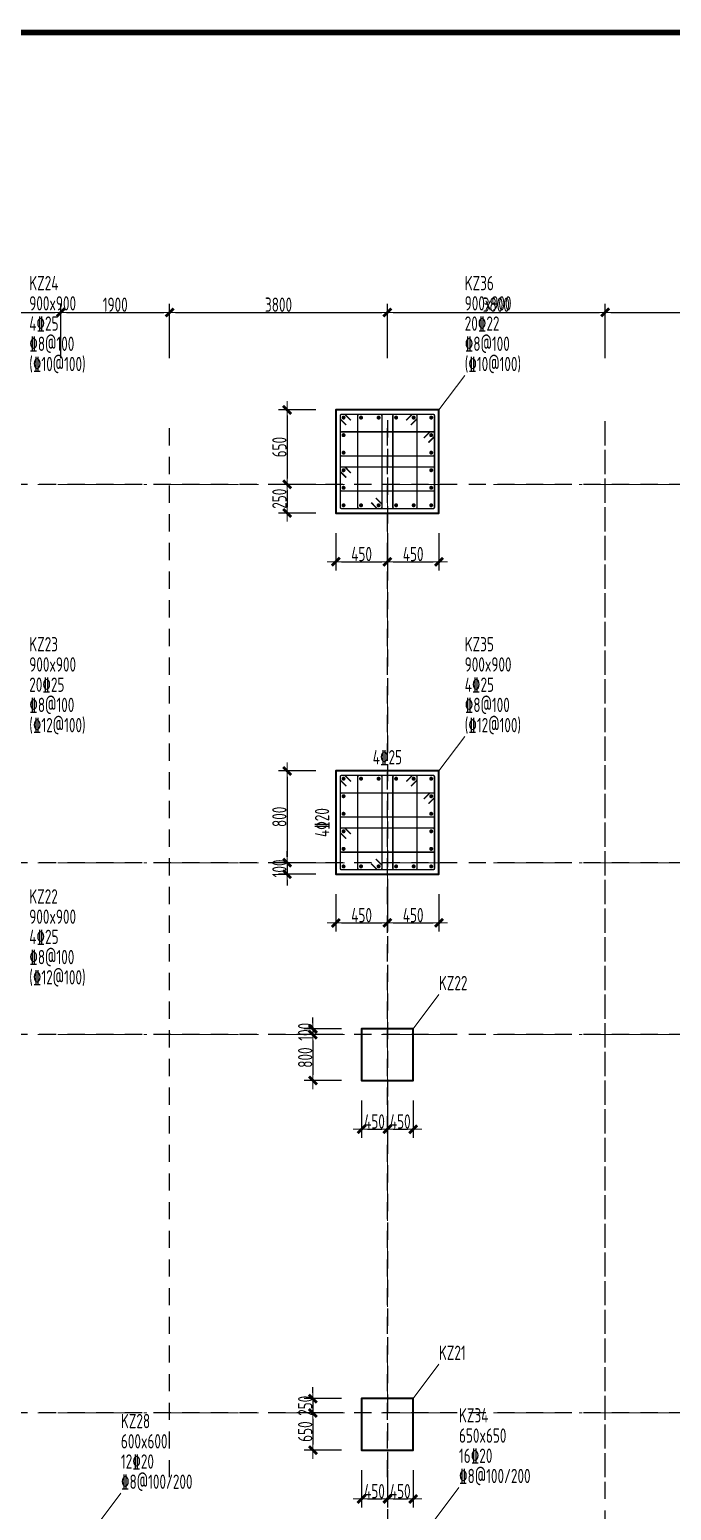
# Model space of a CAD drawing. Header units: millimetres. Extents: x 539196 to 807275, y 431843 to 1156631.
# Drawn here: x 621024 to 632225, y 908159 to 933993 of the extents above; entities that cross this region are included whole.
import ezdxf
from ezdxf.enums import TextEntityAlignment as Align

# ---------------------------------------------------------------- set-up
doc = ezdxf.new("R2010")
doc.units = ezdxf.units.MM
doc.header["$MEASUREMENT"] = 0
for name, pattern in [('DOTE', [2.42, 2, -0.2, 0.02, -0.2]), ('点划线', [1850, 1200, -300, 50, -300]), ('虚线', [500, 300, -200])]:
    doc.linetypes.add(name, pattern=pattern)
doc.layers.add('DOTE', color=1, linetype='DOTE')
doc.layers.add('PUB_TITLE', color=4, linetype='Continuous')
for name, color, linetype, lineweight in [('柱原位标注', 7, 'Continuous', 18), ('柱尺寸标注', 3, 'Continuous', 18), ('柱标注引线', 2, 'Continuous', 18), ('柱箍筋', 1, 'Continuous', 25), ('柱纵筋', 1, 'Continuous', 70), ('柱集中标注', 2, 'Continuous', 18), ('砼柱', 2, 'Continuous', 35), ('网格', 9, '点划线', 18), ('轴线标注', 3, 'Continuous', 18)]:
    doc.layers.add(name, color=color, linetype=linetype, lineweight=lineweight)
doc.styles.add('样式 1_yjk_yjk_yjk_yjk', font='yjkeng.shx', dxfattribs={"width": 0.7, "bigfont": 'yjkchn.shx'})
doc.dimstyles.new('盈建科结构_yjk_yjk_yjk_yjk', dxfattribs={"dimscale": 100, "dimtxt": 2.5, "dimasz": 1, "dimexe": 1.5, "dimexo": 0.625, "dimgap": 0.1, "dimtad": 1, "dimdec": 0, "dimrnd": 1, "dimzin": 0, "dimdsep": 46, "dimtxsty": '样式 1_yjk_yjk_yjk_yjk', "dimblk": '_yjkbk', "dimblk1": 'ARCHTICK', "dimblk2": 'ARCHTICK', "dimcen": 0.09, "dimadec": 0, "dimazin": 0, "dimtfac": 1, "dimtdec": 4, "dimtix": 1, "dimtmove": 2, "dimatfit": 3, "dimfxl": 0, "dimtolj": 1, "dimtzin": 0, "dimarcsym": 0})

# ---------------------------------------------------------------- blocks, each defined once
blk = doc.blocks.new('_yjkbk')
blk.add_line((-1, 0), (1.5, 0))
blk.add_lwpolyline([(-0.7, -0.7, 0.5, 0.5, 0), (0.7, 0.7, 0.5, 0.5, 0)], format="xyseb")
blk = doc.blocks.new('*D1346')
at = {"layer": 'Defpoints', "color": 0}
for p in [(626818, 909209), (627268, 909209), (627268, 908359)]:
    blk.add_point(p, dxfattribs=at)
at = {"layer": '柱尺寸标注', "color": 0, "lineweight": -2}
for p, q in [((626818, 908859), (626818, 908209)), ((627268, 908859), (627268, 908209)), ((626918, 908359), (627168, 908359))]:
    blk.add_line(p, q, dxfattribs=at)
at = {"layer": '柱尺寸标注', "color": 0, "lineweight": -2, "xscale": 100, "yscale": 100, "zscale": 100, "rotation": 180}
blk.add_blockref('_yjkbk', (626818, 908359), dxfattribs=at)
at = {"layer": '柱尺寸标注', "color": 0, "lineweight": -2, "xscale": 100, "yscale": 100, "zscale": 100}
blk.add_blockref('_yjkbk', (627268, 908359), dxfattribs=at)
at = {"layer": '柱尺寸标注', "color": 0, "insert": (627043, 908494), "char_height": 250, "attachment_point": 5, "style": '样式 1_yjk_yjk_yjk_yjk'}
blk.add_mtext('\\A1;450', dxfattribs=at)
blk = doc.blocks.new('_ARCHTICK')
at = {"color": 0, "linetype": 'ByBlock', "const_width": 0.15}
blk.add_lwpolyline([(-0.5, -0.5), (0.5, 0.5)], dxfattribs=at)
blk = doc.blocks.new('*D1347')
at = {"layer": 'Defpoints', "color": 0}
for p in [(627268, 909209), (627718, 909209), (627718, 908359)]:
    blk.add_point(p, dxfattribs=at)
at = {"layer": '柱尺寸标注', "color": 0, "lineweight": -2}
for p, q in [((627268, 908859), (627268, 908209)), ((627718, 908859), (627718, 908209)), ((627368, 908359), (627618, 908359))]:
    blk.add_line(p, q, dxfattribs=at)
at = {"layer": '柱尺寸标注', "color": 0, "lineweight": -2, "xscale": 100, "yscale": 100, "zscale": 100, "rotation": 180}
blk.add_blockref('_yjkbk', (627268, 908359), dxfattribs=at)
at = {"layer": '柱尺寸标注', "color": 0, "lineweight": -2, "xscale": 100, "yscale": 100, "zscale": 100}
blk.add_blockref('_yjkbk', (627718, 908359), dxfattribs=at)
at = {"layer": '柱尺寸标注', "color": 0, "insert": (627493, 908494), "char_height": 250, "attachment_point": 5, "style": '样式 1_yjk_yjk_yjk_yjk'}
blk.add_mtext('\\A1;450', dxfattribs=at)
blk = doc.blocks.new('*D1348')
at = {"layer": 'Defpoints', "color": 0}
for p in [(626818, 910109), (625968, 909859), (626818, 909859)]:
    blk.add_point(p, dxfattribs=at)
at = {"layer": '柱尺寸标注', "color": 0, "lineweight": -2}
for p, q in [((625968, 910209), (625968, 910309)), ((626468, 910109), (625818, 910109)), ((625968, 910109), (625968, 909859)), ((626468, 909859), (625818, 909859)), ((625968, 909759), (625968, 909659))]:
    blk.add_line(p, q, dxfattribs=at)
at = {"layer": '柱尺寸标注', "color": 0, "lineweight": -2, "xscale": 100, "yscale": 100, "zscale": 100}
for p, rotation in [((625968, 910109), 270), ((625968, 909859), 90)]:
    blk.add_blockref('_yjkbk', p, dxfattribs=dict(at, rotation=rotation))
at = {"layer": '柱尺寸标注', "color": 0, "insert": (625833, 909984), "char_height": 250, "attachment_point": 5, "rotation": 90, "style": '样式 1_yjk_yjk_yjk_yjk'}
blk.add_mtext('\\A1;250', dxfattribs=at)
blk = doc.blocks.new('*D1349')
at = {"layer": 'Defpoints', "color": 0}
for p in [(626818, 909859), (625968, 909209), (626818, 909209)]:
    blk.add_point(p, dxfattribs=at)
at = {"layer": '柱尺寸标注', "color": 0, "lineweight": -2}
for p, q in [((626468, 909859), (625818, 909859)), ((625968, 909759), (625968, 909309)), ((626468, 909209), (625818, 909209))]:
    blk.add_line(p, q, dxfattribs=at)
at = {"layer": '柱尺寸标注', "color": 0, "lineweight": -2, "xscale": 100, "yscale": 100, "zscale": 100}
for p, rotation in [((625968, 909859), 90), ((625968, 909209), 270)]:
    blk.add_blockref('_yjkbk', p, dxfattribs=dict(at, rotation=rotation))
at = {"layer": '柱尺寸标注', "color": 0, "insert": (625833, 909534), "char_height": 250, "attachment_point": 5, "rotation": 90, "style": '样式 1_yjk_yjk_yjk_yjk'}
blk.add_mtext('\\A1;650', dxfattribs=at)
blk = doc.blocks.new('*D1350')
at = {"layer": 'Defpoints', "color": 0}
for p in [(626818, 915659), (627268, 915659), (627268, 914809)]:
    blk.add_point(p, dxfattribs=at)
at = {"layer": '柱尺寸标注', "color": 0, "lineweight": -2}
for p, q in [((626818, 915309), (626818, 914659)), ((627268, 915309), (627268, 914659)), ((626918, 914809), (627168, 914809))]:
    blk.add_line(p, q, dxfattribs=at)
at = {"layer": '柱尺寸标注', "color": 0, "lineweight": -2, "xscale": 100, "yscale": 100, "zscale": 100, "rotation": 180}
blk.add_blockref('_yjkbk', (626818, 914809), dxfattribs=at)
at = {"layer": '柱尺寸标注', "color": 0, "lineweight": -2, "xscale": 100, "yscale": 100, "zscale": 100}
blk.add_blockref('_yjkbk', (627268, 914809), dxfattribs=at)
at = {"layer": '柱尺寸标注', "color": 0, "insert": (627043, 914944), "char_height": 250, "attachment_point": 5, "style": '样式 1_yjk_yjk_yjk_yjk'}
blk.add_mtext('\\A1;450', dxfattribs=at)
blk = doc.blocks.new('*D1351')
at = {"layer": 'Defpoints', "color": 0}
for p in [(627268, 915659), (627718, 915659), (627718, 914809)]:
    blk.add_point(p, dxfattribs=at)
at = {"layer": '柱尺寸标注', "color": 0, "lineweight": -2}
for p, q in [((627268, 915309), (627268, 914659)), ((627718, 915309), (627718, 914659)), ((627368, 914809), (627618, 914809))]:
    blk.add_line(p, q, dxfattribs=at)
at = {"layer": '柱尺寸标注', "color": 0, "lineweight": -2, "xscale": 100, "yscale": 100, "zscale": 100, "rotation": 180}
blk.add_blockref('_yjkbk', (627268, 914809), dxfattribs=at)
at = {"layer": '柱尺寸标注', "color": 0, "lineweight": -2, "xscale": 100, "yscale": 100, "zscale": 100}
blk.add_blockref('_yjkbk', (627718, 914809), dxfattribs=at)
at = {"layer": '柱尺寸标注', "color": 0, "insert": (627493, 914944), "char_height": 250, "attachment_point": 5, "style": '样式 1_yjk_yjk_yjk_yjk'}
blk.add_mtext('\\A1;450', dxfattribs=at)
blk = doc.blocks.new('*D1352')
at = {"layer": 'Defpoints', "color": 0}
for p in [(625968, 916459), (626818, 916559), (626818, 916459)]:
    blk.add_point(p, dxfattribs=at)
at = {"layer": '柱尺寸标注', "color": 0, "lineweight": -2}
for p, q in [((625968, 916659), (625968, 916759)), ((626468, 916559), (625818, 916559)), ((626468, 916459), (625818, 916459)), ((625968, 916559), (625968, 916459)), ((625968, 916359), (625968, 916259))]:
    blk.add_line(p, q, dxfattribs=at)
at = {"layer": '柱尺寸标注', "color": 0, "lineweight": -2, "xscale": 100, "yscale": 100, "zscale": 100}
for p, rotation in [((625968, 916559), 270), ((625968, 916459), 90)]:
    blk.add_blockref('_yjkbk', p, dxfattribs=dict(at, rotation=rotation))
at = {"layer": '柱尺寸标注', "color": 0, "insert": (625833, 916509), "char_height": 250, "attachment_point": 5, "rotation": 90, "style": '样式 1_yjk_yjk_yjk_yjk'}
blk.add_mtext('\\A1;100', dxfattribs=at)
blk = doc.blocks.new('*D1353')
at = {"layer": 'Defpoints', "color": 0}
for p in [(626818, 916459), (625968, 915659), (626818, 915659)]:
    blk.add_point(p, dxfattribs=at)
at = {"layer": '柱尺寸标注', "color": 0, "lineweight": -2}
for p, q in [((626468, 916459), (625818, 916459)), ((625968, 916359), (625968, 915759)), ((626468, 915659), (625818, 915659))]:
    blk.add_line(p, q, dxfattribs=at)
at = {"layer": '柱尺寸标注', "color": 0, "lineweight": -2, "xscale": 100, "yscale": 100, "zscale": 100}
for p, rotation in [((625968, 916459), 90), ((625968, 915659), 270)]:
    blk.add_blockref('_yjkbk', p, dxfattribs=dict(at, rotation=rotation))
at = {"layer": '柱尺寸标注', "color": 0, "insert": (625833, 916059), "char_height": 250, "attachment_point": 5, "rotation": 90, "style": '样式 1_yjk_yjk_yjk_yjk'}
blk.add_mtext('\\A1;800', dxfattribs=at)
blk = doc.blocks.new('*D1354')
at = {"layer": 'Defpoints', "color": 0}
for p in [(626368, 919259), (627268, 919259), (627268, 918409)]:
    blk.add_point(p, dxfattribs=at)
at = {"layer": '柱尺寸标注', "color": 0, "lineweight": -2}
for p, q in [((626368, 918909), (626368, 918259)), ((627268, 918909), (627268, 918259)), ((626468, 918409), (627168, 918409))]:
    blk.add_line(p, q, dxfattribs=at)
at = {"layer": '柱尺寸标注', "color": 0, "lineweight": -2, "xscale": 100, "yscale": 100, "zscale": 100, "rotation": 180}
blk.add_blockref('_yjkbk', (626368, 918409), dxfattribs=at)
at = {"layer": '柱尺寸标注', "color": 0, "lineweight": -2, "xscale": 100, "yscale": 100, "zscale": 100}
blk.add_blockref('_yjkbk', (627268, 918409), dxfattribs=at)
at = {"layer": '柱尺寸标注', "color": 0, "insert": (626818, 918544), "char_height": 250, "attachment_point": 5, "style": '样式 1_yjk_yjk_yjk_yjk'}
blk.add_mtext('\\A1;450', dxfattribs=at)
blk = doc.blocks.new('*D1355')
at = {"layer": 'Defpoints', "color": 0}
for p in [(627268, 919259), (628168, 919259), (628168, 918409)]:
    blk.add_point(p, dxfattribs=at)
at = {"layer": '柱尺寸标注', "color": 0, "lineweight": -2}
for p, q in [((627268, 918909), (627268, 918259)), ((628168, 918909), (628168, 918259)), ((627368, 918409), (628068, 918409))]:
    blk.add_line(p, q, dxfattribs=at)
at = {"layer": '柱尺寸标注', "color": 0, "lineweight": -2, "xscale": 100, "yscale": 100, "zscale": 100, "rotation": 180}
blk.add_blockref('_yjkbk', (627268, 918409), dxfattribs=at)
at = {"layer": '柱尺寸标注', "color": 0, "lineweight": -2, "xscale": 100, "yscale": 100, "zscale": 100}
blk.add_blockref('_yjkbk', (628168, 918409), dxfattribs=at)
at = {"layer": '柱尺寸标注', "color": 0, "insert": (627718, 918544), "char_height": 250, "attachment_point": 5, "style": '样式 1_yjk_yjk_yjk_yjk'}
blk.add_mtext('\\A1;450', dxfattribs=at)
blk = doc.blocks.new('*D1356')
at = {"layer": 'Defpoints', "color": 0}
for p in [(626368, 921059), (625518, 919459), (626368, 919459)]:
    blk.add_point(p, dxfattribs=at)
at = {"layer": '柱尺寸标注', "color": 0, "lineweight": -2}
for p, q in [((626018, 921059), (625368, 921059)), ((625518, 920959), (625518, 919559)), ((626018, 919459), (625368, 919459))]:
    blk.add_line(p, q, dxfattribs=at)
at = {"layer": '柱尺寸标注', "color": 0, "lineweight": -2, "xscale": 100, "yscale": 100, "zscale": 100}
for p, rotation in [((625518, 921059), 90), ((625518, 919459), 270)]:
    blk.add_blockref('_yjkbk', p, dxfattribs=dict(at, rotation=rotation))
at = {"layer": '柱尺寸标注', "color": 0, "insert": (625383, 920259), "char_height": 250, "attachment_point": 5, "rotation": 90, "style": '样式 1_yjk_yjk_yjk_yjk'}
blk.add_mtext('\\A1;800', dxfattribs=at)
blk = doc.blocks.new('*D1357')
at = {"layer": 'Defpoints', "color": 0}
for p in [(626368, 919459), (625518, 919259), (626368, 919259)]:
    blk.add_point(p, dxfattribs=at)
at = {"layer": '柱尺寸标注', "color": 0, "lineweight": -2}
for p, q in [((626018, 919459), (625368, 919459)), ((625518, 919559), (625518, 919659)), ((625518, 919459), (625518, 919259)), ((626018, 919259), (625368, 919259)), ((625518, 919159), (625518, 919059))]:
    blk.add_line(p, q, dxfattribs=at)
at = {"layer": '柱尺寸标注', "color": 0, "lineweight": -2, "xscale": 100, "yscale": 100, "zscale": 100}
for p, rotation in [((625518, 919459), 270), ((625518, 919259), 90)]:
    blk.add_blockref('_yjkbk', p, dxfattribs=dict(at, rotation=rotation))
at = {"layer": '柱尺寸标注', "color": 0, "insert": (625383, 919359), "char_height": 250, "attachment_point": 5, "rotation": 90, "style": '样式 1_yjk_yjk_yjk_yjk'}
blk.add_mtext('\\A1;100', dxfattribs=at)
blk = doc.blocks.new('*D1358')
at = {"layer": 'Defpoints', "color": 0}
for p in [(626368, 925559), (627268, 925559), (627268, 924709)]:
    blk.add_point(p, dxfattribs=at)
at = {"layer": '柱尺寸标注', "color": 0, "lineweight": -2}
for p, q in [((626368, 925209), (626368, 924559)), ((627268, 925209), (627268, 924559)), ((626468, 924709), (627168, 924709))]:
    blk.add_line(p, q, dxfattribs=at)
at = {"layer": '柱尺寸标注', "color": 0, "lineweight": -2, "xscale": 100, "yscale": 100, "zscale": 100, "rotation": 180}
blk.add_blockref('_yjkbk', (626368, 924709), dxfattribs=at)
at = {"layer": '柱尺寸标注', "color": 0, "lineweight": -2, "xscale": 100, "yscale": 100, "zscale": 100}
blk.add_blockref('_yjkbk', (627268, 924709), dxfattribs=at)
at = {"layer": '柱尺寸标注', "color": 0, "insert": (626818, 924844), "char_height": 250, "attachment_point": 5, "style": '样式 1_yjk_yjk_yjk_yjk'}
blk.add_mtext('\\A1;450', dxfattribs=at)
blk = doc.blocks.new('*D1359')
at = {"layer": 'Defpoints', "color": 0}
for p in [(627268, 925559), (628168, 925559), (628168, 924709)]:
    blk.add_point(p, dxfattribs=at)
at = {"layer": '柱尺寸标注', "color": 0, "lineweight": -2}
for p, q in [((627268, 925209), (627268, 924559)), ((628168, 925209), (628168, 924559)), ((627368, 924709), (628068, 924709))]:
    blk.add_line(p, q, dxfattribs=at)
at = {"layer": '柱尺寸标注', "color": 0, "lineweight": -2, "xscale": 100, "yscale": 100, "zscale": 100, "rotation": 180}
blk.add_blockref('_yjkbk', (627268, 924709), dxfattribs=at)
at = {"layer": '柱尺寸标注', "color": 0, "lineweight": -2, "xscale": 100, "yscale": 100, "zscale": 100}
blk.add_blockref('_yjkbk', (628168, 924709), dxfattribs=at)
at = {"layer": '柱尺寸标注', "color": 0, "insert": (627718, 924844), "char_height": 250, "attachment_point": 5, "style": '样式 1_yjk_yjk_yjk_yjk'}
blk.add_mtext('\\A1;450', dxfattribs=at)
blk = doc.blocks.new('*D1360')
at = {"layer": 'Defpoints', "color": 0}
for p in [(626368, 927359), (625518, 926059), (626368, 926059)]:
    blk.add_point(p, dxfattribs=at)
at = {"layer": '柱尺寸标注', "color": 0, "lineweight": -2}
for p, q in [((626018, 927359), (625368, 927359)), ((625518, 927259), (625518, 926159)), ((626018, 926059), (625368, 926059))]:
    blk.add_line(p, q, dxfattribs=at)
at = {"layer": '柱尺寸标注', "color": 0, "lineweight": -2, "xscale": 100, "yscale": 100, "zscale": 100}
for p, rotation in [((625518, 927359), 90), ((625518, 926059), 270)]:
    blk.add_blockref('_yjkbk', p, dxfattribs=dict(at, rotation=rotation))
at = {"layer": '柱尺寸标注', "color": 0, "insert": (625383, 926709), "char_height": 250, "attachment_point": 5, "rotation": 90, "style": '样式 1_yjk_yjk_yjk_yjk'}
blk.add_mtext('\\A1;650', dxfattribs=at)
blk = doc.blocks.new('*D1361')
at = {"layer": 'Defpoints', "color": 0}
for p in [(626368, 926059), (625518, 925559), (626368, 925559)]:
    blk.add_point(p, dxfattribs=at)
at = {"layer": '柱尺寸标注', "color": 0, "lineweight": -2}
for p, q in [((626018, 926059), (625368, 926059)), ((625518, 925959), (625518, 925659)), ((626018, 925559), (625368, 925559))]:
    blk.add_line(p, q, dxfattribs=at)
at = {"layer": '柱尺寸标注', "color": 0, "lineweight": -2, "xscale": 100, "yscale": 100, "zscale": 100}
for p, rotation in [((625518, 926059), 90), ((625518, 925559), 270)]:
    blk.add_blockref('_yjkbk', p, dxfattribs=dict(at, rotation=rotation))
at = {"layer": '柱尺寸标注', "color": 0, "insert": (625383, 925809), "char_height": 250, "attachment_point": 5, "rotation": 90, "style": '样式 1_yjk_yjk_yjk_yjk'}
blk.add_mtext('\\A1;250', dxfattribs=at)
blk = doc.blocks.new('*D1583')
at = {"layer": 'Defpoints', "color": 0}
for p in [(621568, 929059), (619668, 926059), (621568, 926059)]:
    blk.add_point(p, dxfattribs=at)
at = {"layer": '轴线标注', "color": 0, "lineweight": -2}
for p, q in [((619668, 928259), (619668, 929209)), ((619768, 929059), (621468, 929059)), ((621568, 928259), (621568, 929209))]:
    blk.add_line(p, q, dxfattribs=at)
at = {"layer": '轴线标注', "color": 0, "lineweight": -2, "xscale": 100, "yscale": 100, "zscale": 100, "rotation": 180}
blk.add_blockref('_yjkbk', (619668, 929059), dxfattribs=at)
at = {"layer": '轴线标注', "color": 0, "lineweight": -2, "xscale": 100, "yscale": 100, "zscale": 100}
blk.add_blockref('_yjkbk', (621568, 929059), dxfattribs=at)
at = {"layer": '轴线标注', "color": 0, "insert": (620618, 929194), "char_height": 250, "attachment_point": 5, "style": '样式 1_yjk_yjk_yjk_yjk'}
blk.add_mtext('\\A1;1900', dxfattribs=at)
blk = doc.blocks.new('*D1585')
at = {"layer": 'Defpoints', "color": 0}
for p in [(623468, 929059), (621568, 926059), (623468, 926059)]:
    blk.add_point(p, dxfattribs=at)
at = {"layer": '轴线标注', "color": 0, "lineweight": -2}
for p, q in [((621568, 928259), (621568, 929209)), ((621668, 929059), (623368, 929059)), ((623468, 928259), (623468, 929209))]:
    blk.add_line(p, q, dxfattribs=at)
at = {"layer": '轴线标注', "color": 0, "lineweight": -2, "xscale": 100, "yscale": 100, "zscale": 100, "rotation": 180}
blk.add_blockref('_yjkbk', (621568, 929059), dxfattribs=at)
at = {"layer": '轴线标注', "color": 0, "lineweight": -2, "xscale": 100, "yscale": 100, "zscale": 100}
blk.add_blockref('_yjkbk', (623468, 929059), dxfattribs=at)
at = {"layer": '轴线标注', "color": 0, "insert": (622518, 929194), "char_height": 250, "attachment_point": 5, "style": '样式 1_yjk_yjk_yjk_yjk'}
blk.add_mtext('\\A1;1900', dxfattribs=at)
blk = doc.blocks.new('*D1587')
at = {"layer": 'Defpoints', "color": 0}
for p in [(627268, 929059), (623468, 926059), (627268, 926059)]:
    blk.add_point(p, dxfattribs=at)
at = {"layer": '轴线标注', "color": 0, "lineweight": -2}
for p, q in [((623468, 928259), (623468, 929209)), ((623568, 929059), (627168, 929059)), ((627268, 928259), (627268, 929209))]:
    blk.add_line(p, q, dxfattribs=at)
at = {"layer": '轴线标注', "color": 0, "lineweight": -2, "xscale": 100, "yscale": 100, "zscale": 100, "rotation": 180}
blk.add_blockref('_yjkbk', (623468, 929059), dxfattribs=at)
at = {"layer": '轴线标注', "color": 0, "lineweight": -2, "xscale": 100, "yscale": 100, "zscale": 100}
blk.add_blockref('_yjkbk', (627268, 929059), dxfattribs=at)
at = {"layer": '轴线标注', "color": 0, "insert": (625368, 929194), "char_height": 250, "attachment_point": 5, "style": '样式 1_yjk_yjk_yjk_yjk'}
blk.add_mtext('\\A1;3800', dxfattribs=at)
blk = doc.blocks.new('*D1589')
at = {"layer": 'Defpoints', "color": 0}
for p in [(631068, 929059), (627268, 926059), (631068, 926059)]:
    blk.add_point(p, dxfattribs=at)
at = {"layer": '轴线标注', "color": 0, "lineweight": -2}
for p, q in [((627268, 928259), (627268, 929209)), ((627368, 929059), (630968, 929059)), ((631068, 928259), (631068, 929209))]:
    blk.add_line(p, q, dxfattribs=at)
at = {"layer": '轴线标注', "color": 0, "lineweight": -2, "xscale": 100, "yscale": 100, "zscale": 100, "rotation": 180}
blk.add_blockref('_yjkbk', (627268, 929059), dxfattribs=at)
at = {"layer": '轴线标注', "color": 0, "lineweight": -2, "xscale": 100, "yscale": 100, "zscale": 100}
blk.add_blockref('_yjkbk', (631068, 929059), dxfattribs=at)
at = {"layer": '轴线标注', "color": 0, "insert": (629168, 929194), "char_height": 250, "attachment_point": 5, "style": '样式 1_yjk_yjk_yjk_yjk'}
blk.add_mtext('\\A1;3800', dxfattribs=at)
blk = doc.blocks.new('*D1591')
at = {"layer": 'Defpoints', "color": 0}
for p in [(634868, 929059), (631068, 926059), (634868, 926059)]:
    blk.add_point(p, dxfattribs=at)
at = {"layer": '轴线标注', "color": 0, "lineweight": -2}
for p, q in [((631068, 928259), (631068, 929209)), ((631168, 929059), (634768, 929059)), ((634868, 928259), (634868, 929209))]:
    blk.add_line(p, q, dxfattribs=at)
at = {"layer": '轴线标注', "color": 0, "lineweight": -2, "xscale": 100, "yscale": 100, "zscale": 100, "rotation": 180}
blk.add_blockref('_yjkbk', (631068, 929059), dxfattribs=at)
at = {"layer": '轴线标注', "color": 0, "lineweight": -2, "xscale": 100, "yscale": 100, "zscale": 100}
blk.add_blockref('_yjkbk', (634868, 929059), dxfattribs=at)
at = {"layer": '轴线标注', "color": 0, "insert": (632968, 929194), "char_height": 250, "attachment_point": 5, "style": '样式 1_yjk_yjk_yjk_yjk'}
blk.add_mtext('\\A1;3800', dxfattribs=at)
blk = doc.blocks.new('jzzw')
at = {"layer": 'DOTE', "color": 1, "linetype": '虚线'}
for p, q in [((924986, 872027), (924986, 890469)), ((928786, 872027), (928786, 890469)), ((928786, 890469), (928786, 834829)), ((932586, 852149), (932586, 890469)), ((932586, 872027), (932586, 890469)), ((952506, 889349), (912186, 889349)), ((952506, 889349), (912186, 889349)), ((952506, 889349), (912186, 889349)), ((952506, 889349), (912186, 889349)), ((952506, 882749), (911886, 882749)), ((952506, 879749), (911886, 879749)), ((952506, 873149), (912186, 873149))]:
    blk.add_line(p, q, dxfattribs=at)

msp = doc.modelspace()

# ---------------------------------------------------------------- linework, layer by layer
at = {"layer": 'PUB_TITLE', "const_width": 100}
msp.add_lwpolyline([(604402.6, 853343), (661802.6, 853343), (661802.6, 933943), (604402.6, 933943)], close=True, dxfattribs=at)
at = {"layer": '柱标注引线'}
for p, q in [((628167.6, 927359.2), (628617.6, 927959.2)), ((628167.6, 921059.2), (628617.6, 921659.2)), ((627717.6, 916559.2), (628167.6, 917159.2)), ((627717.6, 910109.2), (628167.6, 910709.2)), ((622167.6, 907859.2), (622617.6, 908459.2)), ((628067.6, 907959.2), (628517.6, 908559.2))]:
    msp.add_line(p, q, dxfattribs=at)
at = {"layer": '柱箍筋', "const_width": 25}
for points in [[(626631.6, 927176.5), (626533.4, 927274.8, 0.1989124), (626516.6, 927281.7), (626468.8, 927281.7, 0.4142136), (626445.1, 927258), (626445.1, 925660.5, 0.4142136), (626468.8, 925636.7), (628066.3, 925636.7, 0.4142136), (628090.1, 925660.5), (628090.1, 927258, 0.4142136), (628066.3, 927281.7), (626468.8, 927281.7, 0.4142136), (626445.1, 927258), (626445.1, 927210.2, 0.1989124), (626452, 927193.5), (626550.3, 927095.2)], [(626985.5, 925742), (627083.8, 925643.7, 0.1989124), (627100.6, 925636.7), (627148.3, 925636.7, 0.4142136), (627172.1, 925660.5), (627172.1, 927258, 0.4142136), (627148.3, 927281.7), (626774.8, 927281.7, 0.4142136), (626751.1, 927258), (626751.1, 925660.5, 0.4142136), (626774.8, 925636.7), (627148.3, 925636.7, 0.4142136), (627172.1, 925660.5), (627172.1, 925708.2, 0.1989124), (627165.1, 925725), (627066.9, 925823.3)], [(627597.5, 927176.5), (627695.8, 927274.8, -0.1989124), (627712.6, 927281.7), (627760.3, 927281.7, -0.4142136), (627784.1, 927258), (627784.1, 925660.5, -0.4142136), (627760.3, 925636.7), (627386.8, 925636.7, -0.4142136), (627363.1, 925660.5), (627363.1, 927258, -0.4142136), (627386.8, 927281.7), (627760.3, 927281.7, -0.4142136), (627784.1, 927258), (627784.1, 927210.2, -0.1989124), (627777.1, 927193.5), (627678.9, 927095.2)], [(627984.9, 926789.2), (628083.1, 926887.5, 0.1989124), (628090.1, 926904.2), (628090.1, 926952, 0.4142136), (628066.3, 926975.7), (626468.8, 926975.7, 0.4142136), (626445.1, 926952), (626445.1, 926578.5, 0.4142136), (626468.8, 926554.7), (628066.3, 926554.7, 0.4142136), (628090.1, 926578.5), (628090.1, 926952, 0.4142136), (628066.3, 926975.7), (628018.6, 926975.7, 0.1989124), (628001.8, 926968.8), (627903.5, 926870.5)], [(626550.3, 926177.2), (626452, 926275.5, -0.1989124), (626445.1, 926292.2), (626445.1, 926340, -0.4142136), (626468.8, 926363.7), (628066.3, 926363.7, -0.4142136), (628090.1, 926340), (628090.1, 925966.5, -0.4142136), (628066.3, 925942.7), (626468.8, 925942.7, -0.4142136), (626445.1, 925966.5), (626445.1, 926340, -0.4142136), (626468.8, 926363.7), (626516.6, 926363.7, -0.1989124), (626533.4, 926356.8), (626631.6, 926258.5)], [(626631.6, 920876.5), (626533.4, 920974.8, 0.1989124), (626516.6, 920981.7), (626468.8, 920981.7, 0.4142136), (626445.1, 920958), (626445.1, 919360.5, 0.4142136), (626468.8, 919336.7), (628066.3, 919336.7, 0.4142136), (628090.1, 919360.5), (628090.1, 920958, 0.4142136), (628066.3, 920981.7), (626468.8, 920981.7, 0.4142136), (626445.1, 920958), (626445.1, 920910.2, 0.1989124), (626452, 920893.5), (626550.3, 920795.2)], [(626985.5, 919442), (627083.8, 919343.7, 0.1989124), (627100.6, 919336.7), (627148.3, 919336.7, 0.4142136), (627172.1, 919360.5), (627172.1, 920958, 0.4142136), (627148.3, 920981.7), (626774.8, 920981.7, 0.4142136), (626751.1, 920958), (626751.1, 919360.5, 0.4142136), (626774.8, 919336.7), (627148.3, 919336.7, 0.4142136), (627172.1, 919360.5), (627172.1, 919408.2, 0.1989124), (627165.1, 919425), (627066.9, 919523.3)], [(627597.5, 920876.5), (627695.8, 920974.8, -0.1989124), (627712.6, 920981.7), (627760.3, 920981.7, -0.4142136), (627784.1, 920958), (627784.1, 919360.5, -0.4142136), (627760.3, 919336.7), (627386.8, 919336.7, -0.4142136), (627363.1, 919360.5), (627363.1, 920958, -0.4142136), (627386.8, 920981.7), (627760.3, 920981.7, -0.4142136), (627784.1, 920958), (627784.1, 920910.2, -0.1989124), (627777.1, 920893.5), (627678.9, 920795.2)], [(627984.9, 920489.2), (628083.1, 920587.5, 0.1989124), (628090.1, 920604.2), (628090.1, 920652, 0.4142136), (628066.3, 920675.7), (626468.8, 920675.7, 0.4142136), (626445.1, 920652), (626445.1, 920278.5, 0.4142136), (626468.8, 920254.7), (628066.3, 920254.7, 0.4142136), (628090.1, 920278.5), (628090.1, 920652, 0.4142136), (628066.3, 920675.7), (628018.6, 920675.7, 0.1989124), (628001.8, 920668.8), (627903.5, 920570.5)], [(626550.3, 919877.2), (626452, 919975.5, -0.1989124), (626445.1, 919992.2), (626445.1, 920040, -0.4142136), (626468.8, 920063.7), (628066.3, 920063.7, -0.4142136), (628090.1, 920040), (628090.1, 919666.5, -0.4142136), (628066.3, 919642.7), (626468.8, 919642.7, -0.4142136), (626445.1, 919666.5), (626445.1, 920040, -0.4142136), (626468.8, 920063.7), (626516.6, 920063.7, -0.1989124), (626533.4, 920056.8), (626631.6, 919958.5)]]:
    msp.add_lwpolyline(points, format="xyb", dxfattribs=at)
at = {"layer": '柱纵筋', "const_width": 35}
for points in [[(626520.1, 927224.2, 1), (626485.1, 927224.2, 1)], [(626826.1, 927224.2, 1), (626791.1, 927224.2, 1)], [(627132.1, 927224.2, 1), (627097.1, 927224.2, 1)], [(627438.1, 927224.2, 1), (627403.1, 927224.2, 1)], [(627744.1, 927224.2, 1), (627709.1, 927224.2, 1)], [(628050.1, 927224.2, 1), (628015.1, 927224.2, 1)], [(626520.1, 926918.2, 1), (626485.1, 926918.2, 1)], [(628050.1, 926918.2, 1), (628015.1, 926918.2, 1)], [(626520.1, 926612.2, 1), (626485.1, 926612.2, 1)], [(628050.1, 926612.2, 1), (628015.1, 926612.2, 1)], [(626520.1, 926306.2, 1), (626485.1, 926306.2, 1)], [(628050.1, 926306.2, 1), (628015.1, 926306.2, 1)], [(626520.1, 926000.2, 1), (626485.1, 926000.2, 1)], [(628050.1, 926000.2, 1), (628015.1, 926000.2, 1)], [(626520.1, 925694.2, 1), (626485.1, 925694.2, 1)], [(626826.1, 925694.2, 1), (626791.1, 925694.2, 1)], [(627132.1, 925694.2, 1), (627097.1, 925694.2, 1)], [(627438.1, 925694.2, 1), (627403.1, 925694.2, 1)], [(627744.1, 925694.2, 1), (627709.1, 925694.2, 1)], [(628050.1, 925694.2, 1), (628015.1, 925694.2, 1)], [(626520.1, 920924.2, 1), (626485.1, 920924.2, 1)], [(626826.1, 920924.2, 1), (626791.1, 920924.2, 1)], [(627132.1, 920924.2, 1), (627097.1, 920924.2, 1)], [(627438.1, 920924.2, 1), (627403.1, 920924.2, 1)], [(627744.1, 920924.2, 1), (627709.1, 920924.2, 1)], [(628050.1, 920924.2, 1), (628015.1, 920924.2, 1)], [(626520.1, 920618.2, 1), (626485.1, 920618.2, 1)], [(628050.1, 920618.2, 1), (628015.1, 920618.2, 1)], [(626520.1, 920312.2, 1), (626485.1, 920312.2, 1)], [(628050.1, 920312.2, 1), (628015.1, 920312.2, 1)], [(626520.1, 920006.2, 1), (626485.1, 920006.2, 1)], [(628050.1, 920006.2, 1), (628015.1, 920006.2, 1)], [(626520.1, 919700.2, 1), (626485.1, 919700.2, 1)], [(628050.1, 919700.2, 1), (628015.1, 919700.2, 1)], [(626520.1, 919394.2, 1), (626485.1, 919394.2, 1)], [(626826.1, 919394.2, 1), (626791.1, 919394.2, 1)], [(627132.1, 919394.2, 1), (627097.1, 919394.2, 1)], [(627438.1, 919394.2, 1), (627403.1, 919394.2, 1)], [(627744.1, 919394.2, 1), (627709.1, 919394.2, 1)], [(628050.1, 919394.2, 1), (628015.1, 919394.2, 1)]]:
    msp.add_lwpolyline(points, format="xyb", close=True, dxfattribs=at)
at = {"layer": '砼柱'}
for points in [[(628167.6, 927359.2), (626367.6, 927359.2), (626367.6, 925559.2), (628167.6, 925559.2)], [(628167.6, 921059.2), (626367.6, 921059.2), (626367.6, 919259.2), (628167.6, 919259.2)], [(627717.6, 916559.2), (626817.6, 916559.2), (626817.6, 915659.2), (627717.6, 915659.2)], [(627717.6, 910109.2), (626817.6, 910109.2), (626817.6, 909209.2), (627717.6, 909209.2)]]:
    msp.add_lwpolyline(points, close=True, dxfattribs=at)
at = {"layer": '网格'}
for p, q in [((619667.6, 926059.2), (623467.6, 926059.2)), ((623467.6, 926059.2), (627267.6, 926059.2)), ((627267.6, 919459.2), (627267.6, 926059.2)), ((627267.6, 926059.2), (631067.6, 926059.2)), ((631067.6, 926059.2), (634867.6, 926059.2)), ((619667.6, 919459.2), (623467.6, 919459.2)), ((623467.6, 919459.2), (627267.6, 919459.2)), ((627267.6, 916459.2), (627267.6, 919459.2)), ((627267.6, 919459.2), (631067.6, 919459.2)), ((631067.6, 919459.2), (634867.6, 919459.2)), ((619667.6, 916459.2), (623467.6, 916459.2)), ((623467.6, 916459.2), (627267.6, 916459.2)), ((627267.6, 909859.2), (627267.6, 916459.2)), ((627267.6, 916459.2), (631067.6, 916459.2)), ((631067.6, 916459.2), (634867.6, 916459.2)), ((619667.6, 909859.2), (623467.6, 909859.2)), ((623467.6, 909859.2), (627267.6, 909859.2)), ((627267.6, 909859.2), (631067.6, 909859.2)), ((631067.6, 909859.2), (634867.6, 909859.2))]:
    msp.add_line(p, q, dxfattribs=at)

# ---------------------------------------------------------------- block references
msp.add_blockref('jzzw', (-301518.2, 36710.3))

# ---------------------------------------------------------------- texts
at = {"layer": '柱原位标注', "linetype": 'Continuous', "style": '样式 1_yjk_yjk_yjk_yjk', "width": 0.7}
msp.add_text('4\x8425', height=250, dxfattribs=at).set_placement((627267.6, 921099.2), align=Align.BOTTOM_CENTER)
msp.add_text('4\x8420', height=250, rotation=90, dxfattribs=at).set_placement((626327.6, 920159.2), align=Align.BOTTOM_CENTER)
at = {"layer": '柱集中标注', "linetype": 'Continuous', "style": '样式 1_yjk_yjk_yjk_yjk', "width": 0.7}
for s, p in [('KZ24', (621017.6, 929370.2)), ('KZ36', (628617.6, 929370.2)), ('900x900', (621017.6, 929017.5)), ('900x900', (628617.6, 929017.5)), ('4\x8425', (621017.6, 928664.7)), ('20\x8422', (628617.6, 928664.7)), ('\x848@100', (621017.6, 928312)), ('\x848@100', (628617.6, 928312)), ('(\x8410@100)', (621017.6, 927959.2)), ('(\x8410@100)', (628617.6, 927959.2)), ('KZ23', (621017.6, 923070.2)), ('KZ35', (628617.6, 923070.2)), ('900x900', (621017.6, 922717.5)), ('900x900', (628617.6, 922717.5)), ('20\x8425', (621017.6, 922364.7)), ('4\x8425', (628617.6, 922364.7)), ('\x848@100', (621017.6, 922012)), ('\x848@100', (628617.6, 922012)), ('(\x8412@100)', (621017.6, 921659.2)), ('(\x8412@100)', (628617.6, 921659.2)), ('KZ22', (621017.6, 918670.2)), ('900x900', (621017.6, 918317.5)), ('4\x8425', (621017.6, 917964.7)), ('\x848@100', (621017.6, 917612)), ('(\x8412@100)', (621017.6, 917259.2)), ('KZ22', (628167.6, 917159.2)), ('KZ21', (628167.6, 910709.2)), ('KZ34', (628517.6, 909617.5)), ('KZ28', (622617.6, 909517.5)), ('600x600', (622617.6, 909164.7)), ('650x650', (628517.6, 909264.7)), ('12\x8420', (622617.6, 908812)), ('16\x8420', (628517.6, 908912)), ('\x848@100/200', (628517.6, 908559.2)), ('\x848@100/200', (622617.6, 908459.2))]:
    msp.add_text(s, height=250, dxfattribs=at).set_placement(p, align=Align.BOTTOM_LEFT)

# ---------------------------------------------------------------- dimensions: what is measured, and where the dimension line sits
at = {"layer": '柱尺寸标注'}
for p1, p2, override, picture, middle in [((626367.6, 927359.2), (626367.6, 926059.2), {"dimscale": 100, "dimtxt": 2.5, "dimasz": 1, "dimexe": 1.5, "dimexo": 3.5, "dimgap": 0.1, "dimtad": 1, "dimlfac": 0.5, "dimrnd": 5, "dimdle": 0, "dimfxlon": 0}, '*D1360', (625382.6, 926709.2)), ((626367.6, 926059.2), (626367.6, 925559.2), {"dimscale": 100, "dimtxt": 2.5, "dimasz": 1, "dimexe": 1.5, "dimexo": 3.5, "dimgap": 0.1, "dimtad": 1, "dimlfac": 0.5, "dimrnd": 5, "dimdle": 0, "dimfxlon": 0}, '*D1361', (625382.6, 925809.2)), ((626367.6, 925559.2), (627267.6, 925559.2), {"dimscale": 100, "dimtxt": 2.5, "dimasz": 1, "dimexe": 1.5, "dimexo": 3.5, "dimgap": 0.1, "dimtad": 1, "dimlfac": 0.5, "dimrnd": 5, "dimdle": 0, "dimfxlon": 0}, '*D1358', (626817.6, 924844.2)), ((627267.6, 925559.2), (628167.6, 925559.2), {"dimscale": 100, "dimtxt": 2.5, "dimasz": 1, "dimexe": 1.5, "dimexo": 3.5, "dimgap": 0.1, "dimtad": 1, "dimlfac": 0.5, "dimrnd": 5, "dimdle": 0, "dimfxlon": 0}, '*D1359', (627717.6, 924844.2)), ((626367.6, 921059.2), (626367.6, 919459.2), {"dimscale": 100, "dimtxt": 2.5, "dimasz": 1, "dimexe": 1.5, "dimexo": 3.5, "dimgap": 0.1, "dimtad": 1, "dimlfac": 0.5, "dimrnd": 5, "dimdle": 0, "dimfxlon": 0}, '*D1356', (625382.6, 920259.2)), ((626367.6, 919459.2), (626367.6, 919259.2), {"dimscale": 100, "dimtxt": 2.5, "dimasz": 1, "dimexe": 1.5, "dimexo": 3.5, "dimgap": 0.1, "dimtad": 1, "dimlfac": 0.5, "dimrnd": 5, "dimdle": 0, "dimfxlon": 0}, '*D1357', (625382.6, 919359.2)), ((626367.6, 919259.2), (627267.6, 919259.2), {"dimscale": 100, "dimtxt": 2.5, "dimasz": 1, "dimexe": 1.5, "dimexo": 3.5, "dimgap": 0.1, "dimtad": 1, "dimlfac": 0.5, "dimrnd": 5, "dimdle": 0, "dimfxlon": 0}, '*D1354', (626817.6, 918544.2)), ((627267.6, 919259.2), (628167.6, 919259.2), {"dimscale": 100, "dimtxt": 2.5, "dimasz": 1, "dimexe": 1.5, "dimexo": 3.5, "dimgap": 0.1, "dimtad": 1, "dimlfac": 0.5, "dimrnd": 5, "dimdle": 0, "dimfxlon": 0}, '*D1355', (627717.6, 918544.2)), ((626817.6, 916559.2), (626817.6, 916459.2), {"dimscale": 100, "dimtxt": 2.5, "dimasz": 1, "dimexe": 1.5, "dimexo": 3.5, "dimgap": 0.1, "dimtad": 1, "dimlfac": 1, "dimrnd": 5, "dimdle": 0, "dimfxlon": 0}, '*D1352', (625832.6, 916509.2)), ((626817.6, 916459.2), (626817.6, 915659.2), {"dimscale": 100, "dimtxt": 2.5, "dimasz": 1, "dimexe": 1.5, "dimexo": 3.5, "dimgap": 0.1, "dimtad": 1, "dimlfac": 1, "dimrnd": 5, "dimdle": 0, "dimfxlon": 0}, '*D1353', (625832.6, 916059.2)), ((626817.6, 915659.2), (627267.6, 915659.2), {"dimscale": 100, "dimtxt": 2.5, "dimasz": 1, "dimexe": 1.5, "dimexo": 3.5, "dimgap": 0.1, "dimtad": 1, "dimlfac": 1, "dimrnd": 5, "dimdle": 0, "dimfxlon": 0}, '*D1350', (627042.6, 914944.2)), ((627267.6, 915659.2), (627717.6, 915659.2), {"dimscale": 100, "dimtxt": 2.5, "dimasz": 1, "dimexe": 1.5, "dimexo": 3.5, "dimgap": 0.1, "dimtad": 1, "dimlfac": 1, "dimrnd": 5, "dimdle": 0, "dimfxlon": 0}, '*D1351', (627492.6, 914944.2)), ((626817.6, 910109.2), (626817.6, 909859.2), {"dimscale": 100, "dimtxt": 2.5, "dimasz": 1, "dimexe": 1.5, "dimexo": 3.5, "dimgap": 0.1, "dimtad": 1, "dimlfac": 1, "dimrnd": 5, "dimdle": 0, "dimfxlon": 0}, '*D1348', (625832.6, 909984.2)), ((626817.6, 909859.2), (626817.6, 909209.2), {"dimscale": 100, "dimtxt": 2.5, "dimasz": 1, "dimexe": 1.5, "dimexo": 3.5, "dimgap": 0.1, "dimtad": 1, "dimlfac": 1, "dimrnd": 5, "dimdle": 0, "dimfxlon": 0}, '*D1349', (625832.6, 909534.2)), ((626817.6, 909209.2), (627267.6, 909209.2), {"dimscale": 100, "dimtxt": 2.5, "dimasz": 1, "dimexe": 1.5, "dimexo": 3.5, "dimgap": 0.1, "dimtad": 1, "dimlfac": 1, "dimrnd": 5, "dimdle": 0, "dimfxlon": 0}, '*D1346', (627042.6, 908494.2)), ((627267.6, 909209.2), (627717.6, 909209.2), {"dimscale": 100, "dimtxt": 2.5, "dimasz": 1, "dimexe": 1.5, "dimexo": 3.5, "dimgap": 0.1, "dimtad": 1, "dimlfac": 1, "dimrnd": 5, "dimdle": 0, "dimfxlon": 0}, '*D1347', (627492.6, 908494.2))]:
    dim = msp.add_aligned_dim(p1=p1, p2=p2, distance=-850, dimstyle='盈建科结构_yjk_yjk_yjk_yjk', override=override, dxfattribs=at)
    dim.commit()
    dim.dimension.update_dxf_attribs({"geometry": picture, "text_midpoint": middle})
at = {"layer": '轴线标注'}
for p1, p2, picture, middle in [((619667.6, 926059.2), (621567.6, 926059.2), '*D1583', (620617.6, 929194.2)), ((621567.6, 926059.2), (623467.6, 926059.2), '*D1585', (622517.6, 929194.2)), ((623467.6, 926059.2), (627267.6, 926059.2), '*D1587', (625367.6, 929194.2)), ((627267.6, 926059.2), (631067.6, 926059.2), '*D1589', (629167.6, 929194.2)), ((631067.6, 926059.2), (634867.6, 926059.2), '*D1591', (632967.6, 929194.2))]:
    dim = msp.add_aligned_dim(p1=p1, p2=p2, distance=3000, dimstyle='盈建科结构_yjk_yjk_yjk_yjk', override={"dimscale": 100, "dimtxt": 2.5, "dimasz": 1, "dimexe": 1.5, "dimexo": 22, "dimgap": 0.1, "dimtad": 1, "dimlfac": 1, "dimrnd": 5, "dimdle": 0, "dimfxlon": 0}, dxfattribs=at)
    dim.commit()
    dim.dimension.update_dxf_attribs({"geometry": picture, "text_midpoint": middle})

doc.saveas('drawing.dxf')
